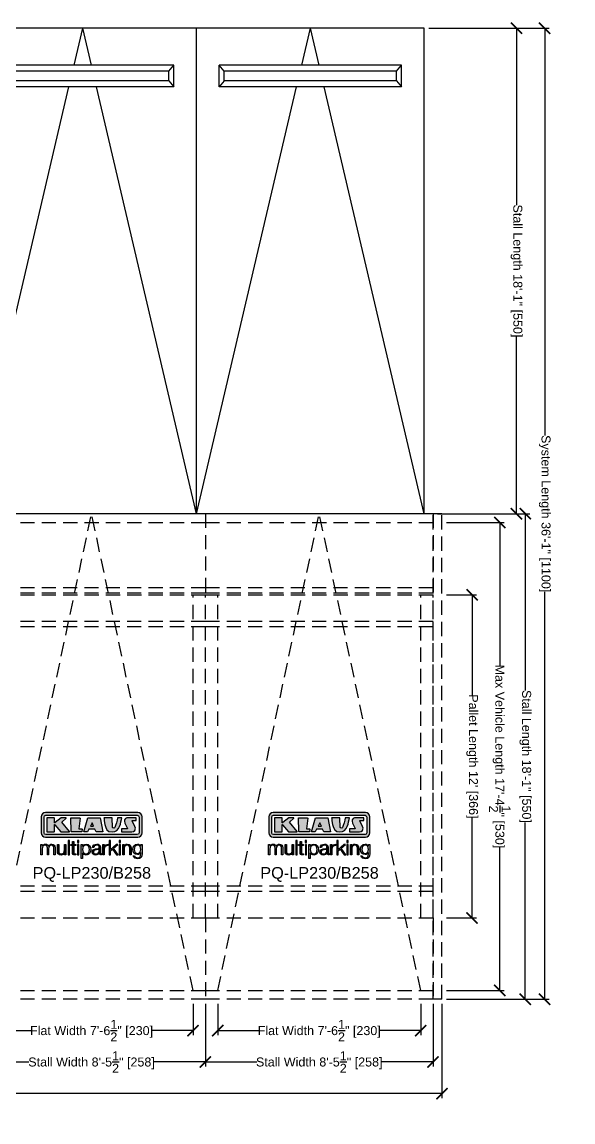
# Model space of a CAD drawing. Extents: x -210816 to 22943, y 10566 to 41486.
# Drawn here: x 20431.3 to 20677.1, y 14154.1 to 14644.8 of the extents above; entities that cross this region are included whole.
import ezdxf

# ---------------------------------------------------------------- set-up
doc = ezdxf.new("R2010")
doc.units = 0
doc.header["$MEASUREMENT"] = 0
doc.linetypes.add('DASHED', pattern=[0.2067, 0.1654, -0.0413])
doc.linetypes.add('HIDDEN', pattern=[9.525, 6.35, -3.175])
doc.layers.get('0').update_dxf_attribs({"linetype": 'CONTINUOUS'})
doc.layers.get('DEFPOINTS').update_dxf_attribs({"linetype": 'CONTINUOUS'})
for name, color, linetype in [('DIM', 6, 'CONTINUOUS'), ('KLAUS', 30, 'CONTINUOUS'), ('LOGO', 7, 'CONTINUOUS')]:
    doc.layers.add(name, color=color, linetype=linetype)
doc.styles.get("Standard").update_dxf_attribs({"font": 'arial.ttf'})
doc.dimstyles.get("Standard").update_dxf_attribs({"dimtxt": 5, "dimasz": 5, "dimexe": 2, "dimexo": 2, "dimgap": 0.09, "dimtad": 0, "dimtih": 1, "dimtoh": 1, "dimdec": 1, "dimzin": 0, "dimdsep": 46, "dimlunit": 4, "dimtxsty": 'Standard', "dimblk": 'ARCHTICK', "dimcen": -0.09, "dimadec": 0, "dimazin": 0, "dimtfac": 1, "dimtdec": 4, "dimtofl": 0, "dimtmove": 0, "dimatfit": 3, "dimldrblk": 'ARCHTICK', "dimfxl": 1, "dimtolj": 1, "dimtzin": 0, "dimarcsym": 0})

# ---------------------------------------------------------------- blocks, each defined once
blk = doc.blocks.new('KLAUS')
at = {"layer": 'LOGO'}
h = blk.add_hatch(color=8, dxfattribs=at)
h.dxf.hatch_style = 2
edge = h.paths.add_edge_path()
edge.add_spline(control_points=[(3.6, 29.09), (2.88, 29.09), (2.3, 28.51), (2.3, 27.8), (2.3, 27.8), (2.3, 16.11), (2.3, 16.11), (2.3, 15.39), (2.88, 14.81), (3.6, 14.81), (3.6, 14.81), (71.16, 14.81), (71.16, 14.81), (71.88, 14.81), (72.46, 15.39), (72.46, 16.11), (72.46, 16.11), (72.46, 27.8), (72.46, 27.8), (72.46, 28.51), (71.88, 29.09), (71.16, 29.09), (71.16, 29.09), (3.6, 29.09), (3.6, 29.09), (3.6, 29.09), (3.6, 29.09), (3.6, 29.09)], knot_values=[0, 0, 0, 0, 1, 1, 1, 2, 2, 2, 3, 3, 3, 4, 4, 4, 5, 5, 5, 6, 6, 6, 7, 7, 7, 8, 8, 8, 9, 9, 9, 9], degree=3, periodic=0)
edge = h.paths.add_edge_path()
edge.add_spline(control_points=[(3.35, 31.23), (3.35, 31.23), (71.47, 31.23), (71.47, 31.23), (73.26, 31.23), (74.71, 29.77), (74.71, 27.99), (74.71, 27.99), (74.71, 16.17), (74.71, 16.17), (74.71, 14.38), (73.26, 12.93), (71.47, 12.93), (71.47, 12.93), (3.35, 12.93), (3.35, 12.93), (1.56, 12.93), (0.11, 14.38), (0.11, 16.17), (0.11, 16.17), (0.11, 27.99), (0.11, 27.99), (0.11, 29.77), (1.56, 31.23), (3.35, 31.23), (3.35, 31.23), (3.35, 31.23), (3.35, 31.23)], knot_values=[0, 0, 0, 0, 1, 1, 1, 2, 2, 2, 3, 3, 3, 4, 4, 4, 5, 5, 5, 6, 6, 6, 7, 7, 7, 8, 8, 8, 9, 9, 9, 9], degree=3, periodic=0)
h = blk.add_hatch(color=8, dxfattribs=at)
h.dxf.hatch_style = 2
edge = h.paths.add_edge_path()
edge.add_spline(control_points=[(4.5, 27.33), (4.5, 27.33), (9.7, 27.33), (9.7, 27.33), (9.84, 27.33), (9.96, 27.22), (9.96, 27.08), (9.96, 27.08), (9.96, 23.69), (9.96, 23.69), (9.96, 23.69), (9.94, 23.64), (10.04, 23.59), (10.14, 23.53), (10.2, 23.57), (10.2, 23.57), (10.2, 23.57), (10.51, 23.75), (10.51, 23.75), (10.51, 23.75), (14.94, 27.33), (14.94, 27.33), (14.94, 27.33), (18.41, 27.33), (18.41, 27.33), (18.41, 27.33), (18.49, 27.33), (18.56, 27.2), (18.65, 27.04), (18.53, 26.91), (18.53, 26.91), (18.53, 26.91), (15.49, 24.11), (15.49, 24.11), (15.49, 24.11), (21.14, 17.06), (21.14, 17.06), (21.14, 17.06), (21.13, 16.91), (21.13, 16.91), (21.08, 16.84), (20.99, 16.82), (20.99, 16.82), (20.99, 16.82), (14.7, 16.82), (14.7, 16.82), (14.7, 16.82), (10.26, 22.17), (10.26, 22.17), (10.26, 22.17), (10.19, 22.24), (10.08, 22.21), (9.97, 22.18), (9.96, 22.11), (9.96, 22.11), (9.96, 22.11), (9.96, 17.08), (9.96, 17.08), (9.96, 16.94), (9.84, 16.82), (9.7, 16.82), (9.7, 16.82), (4.5, 16.82), (4.5, 16.82), (4.36, 16.82), (4.25, 16.94), (4.25, 17.08), (4.25, 17.08), (4.25, 27.08), (4.25, 27.08), (4.25, 27.22), (4.36, 27.33), (4.5, 27.33), (4.5, 27.33), (4.5, 27.33), (4.5, 27.33)], knot_values=[0, 0, 0, 0, 1, 1, 1, 2, 2, 2, 3, 3, 3, 4, 4, 4, 5, 5, 5, 6, 6, 6, 7, 7, 7, 8, 8, 8, 9, 9, 9, 10, 10, 10, 11, 11, 11, 12, 12, 12, 13, 13, 13, 14, 14, 14, 15, 15, 15, 16, 16, 16, 17, 17, 17, 18, 18, 18, 19, 19, 19, 20, 20, 20, 21, 21, 21, 22, 22, 22, 23, 23, 23, 24, 24, 24, 25, 25, 25, 25], degree=3, periodic=0)
h = blk.add_hatch(color=8, dxfattribs=at)
h.dxf.hatch_style = 2
h.paths.add_polyline_path([(22.42, 17.06), (21.97, 27.15), (22.24, 27.33), (28.55, 27.33), (28.86, 26.97), (28.01, 19.08), (30.26, 19.07), (30.44, 18.95), (30.08, 16.95), (29.49, 16.82), (22.6, 16.82)])
h = blk.add_hatch(color=8, dxfattribs=at)
h.paths.add_polyline_path([(36.52, 21.01), (38.93, 21.01), (37.87, 23.57)])
h.paths.add_polyline_path([(34.52, 27.33), (43.65, 27.33), (45.76, 16.94), (45.57, 16.82), (40.83, 16.82), (39.89, 18.95), (35.42, 18.95), (34.27, 16.82), (31.78, 16.82), (31.66, 17)])
h = blk.add_hatch(color=8, dxfattribs=at)
h.dxf.hatch_style = 2
edge = h.paths.add_edge_path()
edge.add_spline(control_points=[(52.69, 27.32), (52.69, 27.32), (52.88, 20.14), (52.88, 20.14), (53.01, 19.89), (53.2, 19.77), (53.43, 19.71), (53.91, 19.59), (54.43, 19.57), (54.64, 20.03), (55.23, 21.34), (56.27, 25.45), (56.6, 27.33), (56.6, 27.33), (59.77, 27.33), (59.77, 27.33), (58.77, 23.9), (58.56, 16.82), (52.63, 16.76), (48.72, 16.72), (48.01, 19.35), (47.27, 22.24), (46.89, 23.68), (46.54, 27.33), (46.54, 27.33), (46.54, 27.33), (52.69, 27.32), (52.69, 27.32), (52.69, 27.32), (52.69, 27.32), (52.69, 27.32)], knot_values=[0, 0, 0, 0, 1, 1, 1, 2, 2, 2, 3, 3, 3, 4, 4, 4, 5, 5, 5, 6, 6, 6, 7, 7, 7, 8, 8, 8, 9, 9, 9, 10, 10, 10, 10], degree=3, periodic=0)
h = blk.add_hatch(color=8, dxfattribs=at)
h.dxf.hatch_style = 2
edge = h.paths.add_edge_path()
edge.add_spline(control_points=[(64.46, 27.33), (64.46, 27.33), (70.31, 27.33), (70.31, 27.33), (70.31, 26.52), (70.31, 26.02), (70.31, 25.12), (70.31, 25.12), (67.3, 25.12), (67.3, 25.12), (67.24, 25.04), (67.25, 25.11), (67.25, 24.91), (67.25, 24.88), (69.73, 20.38), (69.73, 19.57), (69.73, 16.4), (67.22, 16.81), (65.9, 16.82), (65.9, 16.82), (59.59, 16.82), (59.59, 16.82), (59.59, 17.76), (59.59, 18.23), (59.59, 19.14), (59.59, 19.14), (63.75, 19.14), (63.75, 19.14), (63.82, 19.22), (63.81, 19.11), (63.81, 19.31), (63.81, 20.32), (61.58, 23.06), (61.58, 24.63), (61.58, 26.33), (62.83, 27.34), (64.46, 27.33), (64.46, 27.33), (64.46, 27.33), (64.46, 27.33)], knot_values=[0, 0, 0, 0, 1, 1, 1, 2, 2, 2, 3, 3, 3, 4, 4, 4, 5, 5, 5, 6, 6, 6, 7, 7, 7, 8, 8, 8, 9, 9, 9, 10, 10, 10, 11, 11, 11, 12, 12, 12, 13, 13, 13, 13], degree=3, periodic=0)
h = blk.add_hatch(color=30, dxfattribs=at)
h.dxf.hatch_style = 2
h.paths.add_polyline_path([(20.07, 0), (20.99, 0), (20.99, 10.45), (20.07, 10.45)])
h = blk.add_hatch(color=30, dxfattribs=at)
h.dxf.hatch_style = 2
edge = h.paths.add_edge_path()
edge.add_spline(control_points=[(24.22, 9.82), (24.22, 9.82), (23.3, 9.82), (23.3, 9.82), (23.3, 9.82), (23.3, 7.55), (23.3, 7.55), (23.3, 7.55), (21.98, 7.55), (21.98, 7.55), (21.98, 7.55), (21.98, 6.78), (21.98, 6.78), (21.98, 6.78), (23.3, 6.78), (23.3, 6.78), (23.3, 6.78), (23.3, 1.61), (23.3, 1.61), (23.28, 0.32), (23.71, -0.09), (24.94, -0.09), (25.22, -0.09), (25.48, -0.06), (25.76, -0.06), (25.76, -0.06), (25.76, 0.73), (25.76, 0.73), (25.5, 0.7), (25.23, 0.69), (24.97, 0.69), (24.31, 0.73), (24.22, 1.08), (24.22, 1.68), (24.22, 1.68), (24.22, 6.78), (24.22, 6.78), (24.22, 6.78), (25.76, 6.78), (25.76, 6.78), (25.76, 6.78), (25.76, 7.55), (25.76, 7.55), (25.76, 7.55), (24.22, 7.55), (24.22, 7.55), (24.22, 7.55), (24.22, 9.82), (24.22, 9.82), (24.22, 9.82), (24.22, 9.82), (24.22, 9.82)], knot_values=[0, 0, 0, 0, 1, 1, 1, 2, 2, 2, 3, 3, 3, 4, 4, 4, 5, 5, 5, 6, 6, 6, 7, 7, 7, 8, 8, 8, 9, 9, 9, 10, 10, 10, 11, 11, 11, 12, 12, 12, 13, 13, 13, 14, 14, 14, 15, 15, 15, 16, 16, 16, 17, 17, 17, 17], degree=3, periodic=0)
h = blk.add_hatch(color=30, dxfattribs=at)
h.paths.add_polyline_path([(27.1, 0), (28.03, 0), (28.03, 7.55), (27.1, 7.55)])
h.paths.add_polyline_path([(27.1, 8.98), (28.03, 8.98), (28.03, 10.45), (27.1, 10.45)])
h = blk.add_hatch(color=30, dxfattribs=at)
h.dxf.hatch_style = 2
h.paths.add_polyline_path([(50.4, 0), (51.32, 0), (51.32, 2.87), (52.82, 4.11), (55.8, 0), (56.96, 0), (53.52, 4.76), (56.74, 7.55), (55.51, 7.55), (51.32, 3.89), (51.32, 10.45), (50.4, 10.45)])
h = blk.add_hatch(color=30, dxfattribs=at)
h.paths.add_polyline_path([(57.74, 0), (58.66, 0), (58.66, 7.55), (57.74, 7.55)])
h.paths.add_polyline_path([(57.74, 8.98), (58.66, 8.98), (58.66, 10.45), (57.74, 10.45)])
h = blk.add_hatch(color=30, dxfattribs=at)
h.dxf.hatch_style = 2
edge = h.paths.add_edge_path()
edge.add_spline(control_points=[(0, 0), (0, 0), (0.92, 0), (0.92, 0), (0.92, 0), (0.92, 4.22), (0.92, 4.22), (0.94, 5.8), (1.58, 7), (3.18, 7), (4.35, 7), (4.77, 6.15), (4.76, 5.12), (4.76, 5.12), (4.76, 0), (4.76, 0), (4.76, 0), (5.68, 0), (5.68, 0), (5.68, 0), (5.68, 4.27), (5.68, 4.27), (5.68, 5.68), (6.14, 7), (7.73, 7), (9.05, 7), (9.52, 6.32), (9.52, 5.08), (9.52, 5.08), (9.52, 0), (9.52, 0), (9.52, 0), (10.44, 0), (10.44, 0), (10.44, 0), (10.44, 5.12), (10.44, 5.12), (10.44, 6.91), (9.59, 7.77), (7.94, 7.77), (6.94, 7.77), (5.99, 7.29), (5.54, 6.3), (5.26, 7.29), (4.36, 7.77), (3.37, 7.77), (2.17, 7.77), (1.38, 7.19), (0.89, 6.28), (0.89, 6.28), (0.85, 6.28), (0.85, 6.28), (0.85, 6.28), (0.85, 7.55), (0.85, 7.55), (0.85, 7.55), (0, 7.55), (0, 7.55), (0, 7.55), (0, 0), (0, 0), (0, 0), (0, 0), (0, 0)], knot_values=[0, 0, 0, 0, 1, 1, 1, 2, 2, 2, 3, 3, 3, 4, 4, 4, 5, 5, 5, 6, 6, 6, 7, 7, 7, 8, 8, 8, 9, 9, 9, 10, 10, 10, 11, 11, 11, 12, 12, 12, 13, 13, 13, 14, 14, 14, 15, 15, 15, 16, 16, 16, 17, 17, 17, 18, 18, 18, 19, 19, 19, 20, 20, 20, 21, 21, 21, 21], degree=3, periodic=0)
h = blk.add_hatch(color=30, dxfattribs=at)
h.dxf.hatch_style = 2
edge = h.paths.add_edge_path()
edge.add_spline(control_points=[(18.31, 7.55), (18.31, 7.55), (17.39, 7.55), (17.39, 7.55), (17.39, 7.55), (17.39, 3.59), (17.39, 3.59), (17.39, 2.05), (16.7, 0.56), (15.12, 0.56), (13.66, 0.56), (13.15, 1.27), (13.1, 2.64), (13.1, 2.64), (13.1, 7.55), (13.1, 7.55), (13.1, 7.55), (12.18, 7.55), (12.18, 7.55), (12.18, 7.55), (12.18, 2.65), (12.18, 2.65), (12.18, 0.89), (12.93, -0.22), (14.83, -0.22), (15.96, -0.22), (16.95, 0.35), (17.44, 1.36), (17.44, 1.36), (17.47, 1.36), (17.47, 1.36), (17.47, 1.36), (17.47, 0), (17.47, 0), (17.47, 0), (18.31, 0), (18.31, 0), (18.31, 0), (18.31, 7.55), (18.31, 7.55), (18.31, 7.55), (18.31, 7.55), (18.31, 7.55)], knot_values=[0, 0, 0, 0, 1, 1, 1, 2, 2, 2, 3, 3, 3, 4, 4, 4, 5, 5, 5, 6, 6, 6, 7, 7, 7, 8, 8, 8, 9, 9, 9, 10, 10, 10, 11, 11, 11, 12, 12, 12, 13, 13, 13, 14, 14, 14, 14], degree=3, periodic=0)
h = blk.add_hatch(color=30, dxfattribs=at)
edge = h.paths.add_edge_path()
edge.add_spline(control_points=[(35.84, 3.78), (35.84, 2.21), (35.12, 0.56), (33.37, 0.56), (31.4, 0.56), (30.72, 2.21), (30.72, 3.78), (30.72, 5.49), (31.33, 7), (33.37, 7), (35.12, 7), (35.84, 5.34), (35.84, 3.78), (35.84, 3.78), (35.84, 3.78), (35.84, 3.78)], knot_values=[0, 0, 0, 0, 1, 1, 1, 2, 2, 2, 3, 3, 3, 4, 4, 4, 5, 5, 5, 5], degree=3, periodic=0)
edge = h.paths.add_edge_path()
edge.add_spline(control_points=[(29.79, -2.8), (29.79, -2.8), (30.72, -2.8), (30.72, -2.8), (30.72, -2.8), (30.72, 1.43), (30.72, 1.43), (30.72, 1.43), (30.74, 1.43), (30.74, 1.43), (31.14, 0.35), (32.24, -0.22), (33.37, -0.22), (35.66, -0.22), (36.76, 1.64), (36.76, 3.78), (36.76, 5.91), (35.66, 7.77), (33.37, 7.77), (32.15, 7.77), (31.1, 7.14), (30.67, 6.12), (30.67, 6.12), (30.64, 6.12), (30.64, 6.12), (30.64, 6.12), (30.64, 7.55), (30.64, 7.55), (30.64, 7.55), (29.79, 7.55), (29.79, 7.55), (29.79, 7.55), (29.79, -2.8), (29.79, -2.8), (29.79, -2.8), (29.79, -2.8), (29.79, -2.8)], knot_values=[0, 0, 0, 0, 1, 1, 1, 2, 2, 2, 3, 3, 3, 4, 4, 4, 5, 5, 5, 6, 6, 6, 7, 7, 7, 8, 8, 8, 9, 9, 9, 10, 10, 10, 11, 11, 11, 12, 12, 12, 12], degree=3, periodic=0)
h = blk.add_hatch(color=30, dxfattribs=at)
edge = h.paths.add_edge_path()
edge.add_spline(control_points=[(43.03, 2.93), (43.04, 1.45), (41.8, 0.56), (40.39, 0.56), (39.53, 0.56), (38.71, 1.13), (38.71, 2.05), (38.71, 3.53), (40.66, 3.51), (42.22, 3.79), (42.47, 3.84), (42.88, 3.91), (43, 4.13), (43, 4.13), (43.03, 4.13), (43.03, 4.13), (43.03, 4.13), (43.03, 2.93), (43.03, 2.93), (43.03, 2.93), (43.03, 2.93), (43.03, 2.93)], knot_values=[0, 0, 0, 0, 1, 1, 1, 2, 2, 2, 3, 3, 3, 4, 4, 4, 5, 5, 5, 6, 6, 6, 7, 7, 7, 7], degree=3, periodic=0)
edge = h.paths.add_edge_path()
edge.add_spline(control_points=[(39.03, 5.24), (39.06, 6.47), (39.91, 7), (41.05, 7), (42.14, 7), (43.03, 6.69), (43.03, 5.45), (43.03, 4.61), (42.6, 4.51), (41.84, 4.42), (39.85, 4.19), (37.79, 4.11), (37.79, 1.99), (37.79, 0.47), (38.93, -0.22), (40.32, -0.22), (41.77, -0.22), (42.43, 0.34), (43.07, 1.32), (43.07, 1.32), (43.1, 1.32), (43.1, 1.32), (43.1, 0.53), (43.25, 0), (44.19, 0), (44.43, 0), (44.58, 0.01), (44.79, 0.06), (44.79, 0.06), (44.79, 0.83), (44.79, 0.83), (44.71, 0.81), (44.6, 0.78), (44.49, 0.78), (44.13, 0.78), (43.95, 0.98), (43.95, 1.33), (43.95, 1.33), (43.95, 5.34), (43.95, 5.34), (43.95, 7.36), (42.5, 7.77), (41.17, 7.77), (39.44, 7.77), (38.2, 7.01), (38.11, 5.24), (38.11, 5.24), (39.03, 5.24), (39.03, 5.24), (39.03, 5.24), (39.03, 5.24), (39.03, 5.24)], knot_values=[0, 0, 0, 0, 1, 1, 1, 2, 2, 2, 3, 3, 3, 4, 4, 4, 5, 5, 5, 6, 6, 6, 7, 7, 7, 8, 8, 8, 9, 9, 9, 10, 10, 10, 11, 11, 11, 12, 12, 12, 13, 13, 13, 14, 14, 14, 15, 15, 15, 16, 16, 16, 17, 17, 17, 17], degree=3, periodic=0)
h = blk.add_hatch(color=30, dxfattribs=at)
h.dxf.hatch_style = 2
edge = h.paths.add_edge_path()
edge.add_spline(control_points=[(45.79, 0), (45.79, 0), (46.71, 0), (46.71, 0), (46.71, 0), (46.71, 4.03), (46.71, 4.03), (46.71, 5.59), (47.85, 6.82), (49.52, 6.73), (49.52, 6.73), (49.52, 7.66), (49.52, 7.66), (48.16, 7.72), (47.14, 7), (46.67, 5.78), (46.67, 5.78), (46.64, 5.78), (46.64, 5.78), (46.64, 5.78), (46.64, 7.55), (46.64, 7.55), (46.64, 7.55), (45.79, 7.55), (45.79, 7.55), (45.79, 7.55), (45.79, 0), (45.79, 0), (45.79, 0), (45.79, 0), (45.79, 0)], knot_values=[0, 0, 0, 0, 1, 1, 1, 2, 2, 2, 3, 3, 3, 4, 4, 4, 5, 5, 5, 6, 6, 6, 7, 7, 7, 8, 8, 8, 9, 9, 9, 10, 10, 10, 10], degree=3, periodic=0)
h = blk.add_hatch(color=30, dxfattribs=at)
h.dxf.hatch_style = 2
edge = h.paths.add_edge_path()
edge.add_spline(control_points=[(60.41, 0), (60.41, 0), (61.33, 0), (61.33, 0), (61.33, 0), (61.33, 4.41), (61.33, 4.41), (61.36, 5.89), (62.24, 7), (63.7, 7), (65.2, 7), (65.62, 6.02), (65.62, 4.71), (65.62, 4.71), (65.62, 0), (65.62, 0), (65.62, 0), (66.54, 0), (66.54, 0), (66.54, 0), (66.54, 4.86), (66.54, 4.86), (66.54, 6.66), (65.9, 7.77), (63.78, 7.77), (62.71, 7.77), (61.7, 7.16), (61.36, 6.25), (61.36, 6.25), (61.33, 6.25), (61.33, 6.25), (61.33, 6.25), (61.33, 7.55), (61.33, 7.55), (61.33, 7.55), (60.41, 7.55), (60.41, 7.55), (60.41, 7.55), (60.41, 0), (60.41, 0), (60.41, 0), (60.41, 0), (60.41, 0)], knot_values=[0, 0, 0, 0, 1, 1, 1, 2, 2, 2, 3, 3, 3, 4, 4, 4, 5, 5, 5, 6, 6, 6, 7, 7, 7, 8, 8, 8, 9, 9, 9, 10, 10, 10, 11, 11, 11, 12, 12, 12, 13, 13, 13, 14, 14, 14, 14], degree=3, periodic=0)
h = blk.add_hatch(color=30, dxfattribs=at)
edge = h.paths.add_edge_path()
edge.add_spline(control_points=[(71.32, 0.86), (69.62, 0.86), (68.83, 2.34), (68.83, 3.86), (68.83, 5.43), (69.56, 7), (71.32, 7), (73.06, 7), (73.75, 5.34), (73.75, 3.86), (73.75, 2.33), (72.91, 0.86), (71.32, 0.86), (71.32, 0.86), (71.32, 0.86), (71.32, 0.86)], knot_values=[0, 0, 0, 0, 1, 1, 1, 2, 2, 2, 3, 3, 3, 4, 4, 4, 5, 5, 5, 5], degree=3, periodic=0)
edge = h.paths.add_edge_path()
edge.add_spline(control_points=[(74.67, 7.55), (74.67, 7.55), (73.75, 7.55), (73.75, 7.55), (73.75, 7.55), (73.75, 6.25), (73.75, 6.25), (73.75, 6.25), (73.72, 6.25), (73.72, 6.25), (73.35, 7.09), (72.41, 7.77), (71.32, 7.77), (69.13, 7.77), (67.9, 6.05), (67.9, 3.97), (67.9, 1.82), (68.9, 0.09), (71.32, 0.09), (72.4, 0.09), (73.29, 0.72), (73.72, 1.64), (73.72, 1.64), (73.75, 1.64), (73.75, 1.64), (73.75, 1.64), (73.75, 0.61), (73.75, 0.61), (73.75, -1.23), (73.01, -2.24), (71.32, -2.24), (70.29, -2.24), (69.31, -1.85), (69.1, -0.73), (69.1, -0.73), (68.18, -0.73), (68.18, -0.73), (68.31, -2.34), (69.81, -3.02), (71.32, -3.02), (73.79, -3.02), (74.65, -1.64), (74.67, 0.61), (74.67, 0.61), (74.67, 7.55), (74.67, 7.55), (74.67, 7.55), (74.67, 7.55), (74.67, 7.55)], knot_values=[0, 0, 0, 0, 1, 1, 1, 2, 2, 2, 3, 3, 3, 4, 4, 4, 5, 5, 5, 6, 6, 6, 7, 7, 7, 8, 8, 8, 9, 9, 9, 10, 10, 10, 11, 11, 11, 12, 12, 12, 13, 13, 13, 14, 14, 14, 15, 15, 15, 16, 16, 16, 16], degree=3, periodic=0)
for points in [[(22.42, 17.06), (21.97, 27.15), (22.24, 27.33), (28.55, 27.33), (28.86, 26.97), (28.01, 19.08), (30.26, 19.07), (30.44, 18.95), (30.08, 16.95), (29.49, 16.82), (22.6, 16.82), (22.42, 17.06), (22.42, 17.06)], [(34.52, 27.33), (43.65, 27.33), (45.76, 16.94), (45.57, 16.82), (40.83, 16.82), (39.89, 18.95), (35.42, 18.95), (34.27, 16.82), (31.78, 16.82), (31.66, 17), (34.52, 27.33), (34.52, 27.33)], [(36.52, 21.01), (38.93, 21.01), (37.87, 23.57), (36.52, 21.01), (36.52, 21.01)], [(20.07, 0), (20.99, 0), (20.99, 10.45), (20.07, 10.45), (20.07, 0), (20.07, 0)], [(27.1, 8.98), (28.03, 8.98), (28.03, 10.45), (27.1, 10.45), (27.1, 8.98), (27.1, 8.98)], [(50.4, 0), (51.32, 0), (51.32, 2.87), (52.82, 4.11), (55.8, 0), (56.96, 0), (53.52, 4.76), (56.74, 7.55), (55.51, 7.55), (51.32, 3.89), (51.32, 10.45), (50.4, 10.45), (50.4, 0), (50.4, 0)], [(57.74, 8.98), (58.66, 8.98), (58.66, 10.45), (57.74, 10.45), (57.74, 8.98), (57.74, 8.98)], [(27.1, 0), (28.03, 0), (28.03, 7.55), (27.1, 7.55), (27.1, 0), (27.1, 0)], [(57.74, 0), (58.66, 0), (58.66, 7.55), (57.74, 7.55), (57.74, 0), (57.74, 0)]]:
    blk.add_lwpolyline(points, dxfattribs=at)
for points, knots in [([(3.35, 31.23), (3.35, 31.23), (71.47, 31.23), (71.47, 31.23), (73.26, 31.23), (74.71, 29.77), (74.71, 27.99), (74.71, 27.99), (74.71, 16.17), (74.71, 16.17), (74.71, 14.38), (73.26, 12.93), (71.47, 12.93), (71.47, 12.93), (3.35, 12.93), (3.35, 12.93), (1.56, 12.93), (0.11, 14.38), (0.11, 16.17), (0.11, 16.17), (0.11, 27.99), (0.11, 27.99), (0.11, 29.77), (1.56, 31.23), (3.35, 31.23), (3.35, 31.23), (3.35, 31.23), (3.35, 31.23)], [0, 0, 0, 0, 1, 1, 1, 2, 2, 2, 3, 3, 3, 4, 4, 4, 5, 5, 5, 6, 6, 6, 7, 7, 7, 8, 8, 8, 9, 9, 9, 9]), ([(3.6, 29.09), (2.88, 29.09), (2.3, 28.51), (2.3, 27.8), (2.3, 27.8), (2.3, 16.11), (2.3, 16.11), (2.3, 15.39), (2.88, 14.81), (3.6, 14.81), (3.6, 14.81), (71.16, 14.81), (71.16, 14.81), (71.88, 14.81), (72.46, 15.39), (72.46, 16.11), (72.46, 16.11), (72.46, 27.8), (72.46, 27.8), (72.46, 28.51), (71.88, 29.09), (71.16, 29.09), (71.16, 29.09), (3.6, 29.09), (3.6, 29.09), (3.6, 29.09), (3.6, 29.09), (3.6, 29.09)], [0, 0, 0, 0, 1, 1, 1, 2, 2, 2, 3, 3, 3, 4, 4, 4, 5, 5, 5, 6, 6, 6, 7, 7, 7, 8, 8, 8, 9, 9, 9, 9]), ([(4.5, 27.33), (4.5, 27.33), (9.7, 27.33), (9.7, 27.33), (9.84, 27.33), (9.96, 27.22), (9.96, 27.08), (9.96, 27.08), (9.96, 23.69), (9.96, 23.69), (9.96, 23.69), (9.94, 23.64), (10.04, 23.59), (10.14, 23.53), (10.2, 23.57), (10.2, 23.57), (10.2, 23.57), (10.51, 23.75), (10.51, 23.75), (10.51, 23.75), (14.94, 27.33), (14.94, 27.33), (14.94, 27.33), (18.41, 27.33), (18.41, 27.33), (18.41, 27.33), (18.49, 27.33), (18.56, 27.2), (18.65, 27.04), (18.53, 26.91), (18.53, 26.91), (18.53, 26.91), (15.49, 24.11), (15.49, 24.11), (15.49, 24.11), (21.14, 17.06), (21.14, 17.06), (21.14, 17.06), (21.13, 16.91), (21.13, 16.91), (21.08, 16.84), (20.99, 16.82), (20.99, 16.82), (20.99, 16.82), (14.7, 16.82), (14.7, 16.82), (14.7, 16.82), (10.26, 22.17), (10.26, 22.17), (10.26, 22.17), (10.19, 22.24), (10.08, 22.21), (9.97, 22.18), (9.96, 22.11), (9.96, 22.11), (9.96, 22.11), (9.96, 17.08), (9.96, 17.08), (9.96, 16.94), (9.84, 16.82), (9.7, 16.82), (9.7, 16.82), (4.5, 16.82), (4.5, 16.82), (4.36, 16.82), (4.25, 16.94), (4.25, 17.08), (4.25, 17.08), (4.25, 27.08), (4.25, 27.08), (4.25, 27.22), (4.36, 27.33), (4.5, 27.33), (4.5, 27.33), (4.5, 27.33), (4.5, 27.33)], [0, 0, 0, 0, 1, 1, 1, 2, 2, 2, 3, 3, 3, 4, 4, 4, 5, 5, 5, 6, 6, 6, 7, 7, 7, 8, 8, 8, 9, 9, 9, 10, 10, 10, 11, 11, 11, 12, 12, 12, 13, 13, 13, 14, 14, 14, 15, 15, 15, 16, 16, 16, 17, 17, 17, 18, 18, 18, 19, 19, 19, 20, 20, 20, 21, 21, 21, 22, 22, 22, 23, 23, 23, 24, 24, 24, 25, 25, 25, 25]), ([(52.69, 27.32), (52.69, 27.32), (52.88, 20.14), (52.88, 20.14), (53.01, 19.89), (53.2, 19.77), (53.43, 19.71), (53.91, 19.59), (54.43, 19.57), (54.64, 20.03), (55.23, 21.34), (56.27, 25.45), (56.6, 27.33), (56.6, 27.33), (59.77, 27.33), (59.77, 27.33), (58.77, 23.9), (58.56, 16.82), (52.63, 16.76), (48.72, 16.72), (48.01, 19.35), (47.27, 22.24), (46.89, 23.68), (46.54, 27.33), (46.54, 27.33), (46.54, 27.33), (52.69, 27.32), (52.69, 27.32), (52.69, 27.32), (52.69, 27.32), (52.69, 27.32)], [0, 0, 0, 0, 1, 1, 1, 2, 2, 2, 3, 3, 3, 4, 4, 4, 5, 5, 5, 6, 6, 6, 7, 7, 7, 8, 8, 8, 9, 9, 9, 10, 10, 10, 10]), ([(64.46, 27.33), (64.46, 27.33), (70.31, 27.33), (70.31, 27.33), (70.31, 26.52), (70.31, 26.02), (70.31, 25.12), (70.31, 25.12), (67.3, 25.12), (67.3, 25.12), (67.24, 25.04), (67.25, 25.11), (67.25, 24.91), (67.25, 24.88), (69.73, 20.38), (69.73, 19.57), (69.73, 16.4), (67.22, 16.81), (65.9, 16.82), (65.9, 16.82), (59.59, 16.82), (59.59, 16.82), (59.59, 17.76), (59.59, 18.23), (59.59, 19.14), (59.59, 19.14), (63.75, 19.14), (63.75, 19.14), (63.82, 19.22), (63.81, 19.11), (63.81, 19.31), (63.81, 20.32), (61.58, 23.06), (61.58, 24.63), (61.58, 26.33), (62.83, 27.34), (64.46, 27.33), (64.46, 27.33), (64.46, 27.33), (64.46, 27.33)], [0, 0, 0, 0, 1, 1, 1, 2, 2, 2, 3, 3, 3, 4, 4, 4, 5, 5, 5, 6, 6, 6, 7, 7, 7, 8, 8, 8, 9, 9, 9, 10, 10, 10, 11, 11, 11, 12, 12, 12, 13, 13, 13, 13]), ([(24.22, 9.82), (24.22, 9.82), (23.3, 9.82), (23.3, 9.82), (23.3, 9.82), (23.3, 7.55), (23.3, 7.55), (23.3, 7.55), (21.98, 7.55), (21.98, 7.55), (21.98, 7.55), (21.98, 6.78), (21.98, 6.78), (21.98, 6.78), (23.3, 6.78), (23.3, 6.78), (23.3, 6.78), (23.3, 1.61), (23.3, 1.61), (23.28, 0.32), (23.71, -0.09), (24.94, -0.09), (25.22, -0.09), (25.48, -0.06), (25.76, -0.06), (25.76, -0.06), (25.76, 0.73), (25.76, 0.73), (25.5, 0.7), (25.23, 0.69), (24.97, 0.69), (24.31, 0.73), (24.22, 1.08), (24.22, 1.68), (24.22, 1.68), (24.22, 6.78), (24.22, 6.78), (24.22, 6.78), (25.76, 6.78), (25.76, 6.78), (25.76, 6.78), (25.76, 7.55), (25.76, 7.55), (25.76, 7.55), (24.22, 7.55), (24.22, 7.55), (24.22, 7.55), (24.22, 9.82), (24.22, 9.82), (24.22, 9.82), (24.22, 9.82), (24.22, 9.82)], [0, 0, 0, 0, 1, 1, 1, 2, 2, 2, 3, 3, 3, 4, 4, 4, 5, 5, 5, 6, 6, 6, 7, 7, 7, 8, 8, 8, 9, 9, 9, 10, 10, 10, 11, 11, 11, 12, 12, 12, 13, 13, 13, 14, 14, 14, 15, 15, 15, 16, 16, 16, 17, 17, 17, 17]), ([(0, 0), (0, 0), (0.92, 0), (0.92, 0), (0.92, 0), (0.92, 4.22), (0.92, 4.22), (0.94, 5.8), (1.58, 7), (3.18, 7), (4.35, 7), (4.77, 6.15), (4.76, 5.12), (4.76, 5.12), (4.76, 0), (4.76, 0), (4.76, 0), (5.68, 0), (5.68, 0), (5.68, 0), (5.68, 4.27), (5.68, 4.27), (5.68, 5.68), (6.14, 7), (7.73, 7), (9.05, 7), (9.52, 6.32), (9.52, 5.08), (9.52, 5.08), (9.52, 0), (9.52, 0), (9.52, 0), (10.44, 0), (10.44, 0), (10.44, 0), (10.44, 5.12), (10.44, 5.12), (10.44, 6.91), (9.59, 7.77), (7.94, 7.77), (6.94, 7.77), (5.99, 7.29), (5.54, 6.3), (5.26, 7.29), (4.36, 7.77), (3.37, 7.77), (2.17, 7.77), (1.38, 7.19), (0.89, 6.28), (0.89, 6.28), (0.85, 6.28), (0.85, 6.28), (0.85, 6.28), (0.85, 7.55), (0.85, 7.55), (0.85, 7.55), (0, 7.55), (0, 7.55), (0, 7.55), (0, 0), (0, 0), (0, 0), (0, 0), (0, 0)], [0, 0, 0, 0, 1, 1, 1, 2, 2, 2, 3, 3, 3, 4, 4, 4, 5, 5, 5, 6, 6, 6, 7, 7, 7, 8, 8, 8, 9, 9, 9, 10, 10, 10, 11, 11, 11, 12, 12, 12, 13, 13, 13, 14, 14, 14, 15, 15, 15, 16, 16, 16, 17, 17, 17, 18, 18, 18, 19, 19, 19, 20, 20, 20, 21, 21, 21, 21]), ([(18.31, 7.55), (18.31, 7.55), (17.39, 7.55), (17.39, 7.55), (17.39, 7.55), (17.39, 3.59), (17.39, 3.59), (17.39, 2.05), (16.7, 0.56), (15.12, 0.56), (13.66, 0.56), (13.15, 1.27), (13.1, 2.64), (13.1, 2.64), (13.1, 7.55), (13.1, 7.55), (13.1, 7.55), (12.18, 7.55), (12.18, 7.55), (12.18, 7.55), (12.18, 2.65), (12.18, 2.65), (12.18, 0.89), (12.93, -0.22), (14.83, -0.22), (15.96, -0.22), (16.95, 0.35), (17.44, 1.36), (17.44, 1.36), (17.47, 1.36), (17.47, 1.36), (17.47, 1.36), (17.47, 0), (17.47, 0), (17.47, 0), (18.31, 0), (18.31, 0), (18.31, 0), (18.31, 7.55), (18.31, 7.55), (18.31, 7.55), (18.31, 7.55), (18.31, 7.55)], [0, 0, 0, 0, 1, 1, 1, 2, 2, 2, 3, 3, 3, 4, 4, 4, 5, 5, 5, 6, 6, 6, 7, 7, 7, 8, 8, 8, 9, 9, 9, 10, 10, 10, 11, 11, 11, 12, 12, 12, 13, 13, 13, 14, 14, 14, 14]), ([(29.79, -2.8), (29.79, -2.8), (30.72, -2.8), (30.72, -2.8), (30.72, -2.8), (30.72, 1.43), (30.72, 1.43), (30.72, 1.43), (30.74, 1.43), (30.74, 1.43), (31.14, 0.35), (32.24, -0.22), (33.37, -0.22), (35.66, -0.22), (36.76, 1.64), (36.76, 3.78), (36.76, 5.91), (35.66, 7.77), (33.37, 7.77), (32.15, 7.77), (31.1, 7.14), (30.67, 6.12), (30.67, 6.12), (30.64, 6.12), (30.64, 6.12), (30.64, 6.12), (30.64, 7.55), (30.64, 7.55), (30.64, 7.55), (29.79, 7.55), (29.79, 7.55), (29.79, 7.55), (29.79, -2.8), (29.79, -2.8), (29.79, -2.8), (29.79, -2.8), (29.79, -2.8)], [0, 0, 0, 0, 1, 1, 1, 2, 2, 2, 3, 3, 3, 4, 4, 4, 5, 5, 5, 6, 6, 6, 7, 7, 7, 8, 8, 8, 9, 9, 9, 10, 10, 10, 11, 11, 11, 12, 12, 12, 12]), ([(35.84, 3.78), (35.84, 2.21), (35.12, 0.56), (33.37, 0.56), (31.4, 0.56), (30.72, 2.21), (30.72, 3.78), (30.72, 5.49), (31.33, 7), (33.37, 7), (35.12, 7), (35.84, 5.34), (35.84, 3.78), (35.84, 3.78), (35.84, 3.78), (35.84, 3.78)], [0, 0, 0, 0, 1, 1, 1, 2, 2, 2, 3, 3, 3, 4, 4, 4, 5, 5, 5, 5]), ([(39.03, 5.24), (39.06, 6.47), (39.91, 7), (41.05, 7), (42.14, 7), (43.03, 6.69), (43.03, 5.45), (43.03, 4.61), (42.6, 4.51), (41.84, 4.42), (39.85, 4.19), (37.79, 4.11), (37.79, 1.99), (37.79, 0.47), (38.93, -0.22), (40.32, -0.22), (41.77, -0.22), (42.43, 0.34), (43.07, 1.32), (43.07, 1.32), (43.1, 1.32), (43.1, 1.32), (43.1, 0.53), (43.25, 0), (44.19, 0), (44.43, 0), (44.58, 0.01), (44.79, 0.06), (44.79, 0.06), (44.79, 0.83), (44.79, 0.83), (44.71, 0.81), (44.6, 0.78), (44.49, 0.78), (44.13, 0.78), (43.95, 0.98), (43.95, 1.33), (43.95, 1.33), (43.95, 5.34), (43.95, 5.34), (43.95, 7.36), (42.5, 7.77), (41.17, 7.77), (39.44, 7.77), (38.2, 7.01), (38.11, 5.24), (38.11, 5.24), (39.03, 5.24), (39.03, 5.24), (39.03, 5.24), (39.03, 5.24), (39.03, 5.24)], [0, 0, 0, 0, 1, 1, 1, 2, 2, 2, 3, 3, 3, 4, 4, 4, 5, 5, 5, 6, 6, 6, 7, 7, 7, 8, 8, 8, 9, 9, 9, 10, 10, 10, 11, 11, 11, 12, 12, 12, 13, 13, 13, 14, 14, 14, 15, 15, 15, 16, 16, 16, 17, 17, 17, 17]), ([(43.03, 2.93), (43.04, 1.45), (41.8, 0.56), (40.39, 0.56), (39.53, 0.56), (38.71, 1.13), (38.71, 2.05), (38.71, 3.53), (40.66, 3.51), (42.22, 3.79), (42.47, 3.84), (42.88, 3.91), (43, 4.13), (43, 4.13), (43.03, 4.13), (43.03, 4.13), (43.03, 4.13), (43.03, 2.93), (43.03, 2.93), (43.03, 2.93), (43.03, 2.93), (43.03, 2.93)], [0, 0, 0, 0, 1, 1, 1, 2, 2, 2, 3, 3, 3, 4, 4, 4, 5, 5, 5, 6, 6, 6, 7, 7, 7, 7]), ([(45.79, 0), (45.79, 0), (46.71, 0), (46.71, 0), (46.71, 0), (46.71, 4.03), (46.71, 4.03), (46.71, 5.59), (47.85, 6.82), (49.52, 6.73), (49.52, 6.73), (49.52, 7.66), (49.52, 7.66), (48.16, 7.72), (47.14, 7), (46.67, 5.78), (46.67, 5.78), (46.64, 5.78), (46.64, 5.78), (46.64, 5.78), (46.64, 7.55), (46.64, 7.55), (46.64, 7.55), (45.79, 7.55), (45.79, 7.55), (45.79, 7.55), (45.79, 0), (45.79, 0), (45.79, 0), (45.79, 0), (45.79, 0)], [0, 0, 0, 0, 1, 1, 1, 2, 2, 2, 3, 3, 3, 4, 4, 4, 5, 5, 5, 6, 6, 6, 7, 7, 7, 8, 8, 8, 9, 9, 9, 10, 10, 10, 10]), ([(60.41, 0), (60.41, 0), (61.33, 0), (61.33, 0), (61.33, 0), (61.33, 4.41), (61.33, 4.41), (61.36, 5.89), (62.24, 7), (63.7, 7), (65.2, 7), (65.62, 6.02), (65.62, 4.71), (65.62, 4.71), (65.62, 0), (65.62, 0), (65.62, 0), (66.54, 0), (66.54, 0), (66.54, 0), (66.54, 4.86), (66.54, 4.86), (66.54, 6.66), (65.9, 7.77), (63.78, 7.77), (62.71, 7.77), (61.7, 7.16), (61.36, 6.25), (61.36, 6.25), (61.33, 6.25), (61.33, 6.25), (61.33, 6.25), (61.33, 7.55), (61.33, 7.55), (61.33, 7.55), (60.41, 7.55), (60.41, 7.55), (60.41, 7.55), (60.41, 0), (60.41, 0), (60.41, 0), (60.41, 0), (60.41, 0)], [0, 0, 0, 0, 1, 1, 1, 2, 2, 2, 3, 3, 3, 4, 4, 4, 5, 5, 5, 6, 6, 6, 7, 7, 7, 8, 8, 8, 9, 9, 9, 10, 10, 10, 11, 11, 11, 12, 12, 12, 13, 13, 13, 14, 14, 14, 14]), ([(74.67, 7.55), (74.67, 7.55), (73.75, 7.55), (73.75, 7.55), (73.75, 7.55), (73.75, 6.25), (73.75, 6.25), (73.75, 6.25), (73.72, 6.25), (73.72, 6.25), (73.35, 7.09), (72.41, 7.77), (71.32, 7.77), (69.13, 7.77), (67.9, 6.05), (67.9, 3.97), (67.9, 1.82), (68.9, 0.09), (71.32, 0.09), (72.4, 0.09), (73.29, 0.72), (73.72, 1.64), (73.72, 1.64), (73.75, 1.64), (73.75, 1.64), (73.75, 1.64), (73.75, 0.61), (73.75, 0.61), (73.75, -1.23), (73.01, -2.24), (71.32, -2.24), (70.29, -2.24), (69.31, -1.85), (69.1, -0.73), (69.1, -0.73), (68.18, -0.73), (68.18, -0.73), (68.31, -2.34), (69.81, -3.02), (71.32, -3.02), (73.79, -3.02), (74.65, -1.64), (74.67, 0.61), (74.67, 0.61), (74.67, 7.55), (74.67, 7.55), (74.67, 7.55), (74.67, 7.55), (74.67, 7.55)], [0, 0, 0, 0, 1, 1, 1, 2, 2, 2, 3, 3, 3, 4, 4, 4, 5, 5, 5, 6, 6, 6, 7, 7, 7, 8, 8, 8, 9, 9, 9, 10, 10, 10, 11, 11, 11, 12, 12, 12, 13, 13, 13, 14, 14, 14, 15, 15, 15, 16, 16, 16, 16]), ([(71.32, 0.86), (69.62, 0.86), (68.83, 2.34), (68.83, 3.86), (68.83, 5.43), (69.56, 7), (71.32, 7), (73.06, 7), (73.75, 5.34), (73.75, 3.86), (73.75, 2.33), (72.91, 0.86), (71.32, 0.86), (71.32, 0.86), (71.32, 0.86), (71.32, 0.86)], [0, 0, 0, 0, 1, 1, 1, 2, 2, 2, 3, 3, 3, 4, 4, 4, 5, 5, 5, 5])]:
    blk.add_open_spline(points, degree=3, knots=knots, dxfattribs=at)
blk = doc.blocks.new('A$C30689')
at = {"layer": 'KLAUS', "color": 4, "linetype": 'HIDDEN'}
for p, q in [((101.57, 216.53), (0, 216.53)), ((0, 216.53), (0, 180.31)), ((101.57, 216.53), (101.57, 180.31)), ((0, 212.6), (101.57, 212.6)), ((0, 36.22), (0, 0)), ((101.57, 36.22), (101.57, 0)), ((0, 3.94), (101.57, 3.94)), ((101.57, 0), (0, 0))]:
    blk.add_line(p, q, dxfattribs=at)
at = {"layer": 'KLAUS', "linetype": 'HIDDEN'}
for p, q in [((5.51, 3.94), (50.79, 216.53)), ((96.06, 3.94), (50.79, 216.53)), ((0, 180.31), (101.57, 180.31)), ((0, 36.22), (0, 180.31)), ((5.51, 36.22), (5.51, 180.31)), ((96.06, 36.22), (96.06, 180.31)), ((101.57, 36.22), (101.57, 180.31)), ((0, 36.22), (101.57, 36.22))]:
    blk.add_line(p, q, dxfattribs=at)
at = {"layer": 'KLAUS', "color": 3, "linetype": 'HIDDEN'}
for p, q in [((101.57, 183.51), (0, 183.51)), ((101.57, 181.14), (0, 181.14))]:
    blk.add_line(p, q, dxfattribs=at)
at = {"layer": 'KLAUS', "color": 2, "linetype": 'HIDDEN'}
for p, q in [((101.57, 168.5), (0, 168.5)), ((101.57, 166.14), (0, 166.14)), ((101.57, 50.39), (0, 50.39)), ((101.57, 48.03), (0, 48.03))]:
    blk.add_line(p, q, dxfattribs=at)
at = {"layer": 'KLAUS', "linetype": 'DASHED', "xscale": 0.6042342747489289, "yscale": 0.6042342747559075, "zscale": 0.604234274745576, "rotation": 0.01107024451872799}
blk.add_blockref('KLAUS', (28.21, 64.44), dxfattribs=at)
at = {"layer": 'KLAUS', "linetype": 'DASHED'}
blk.add_text('PQ-LP230/B258', height=5.1969, dxfattribs=at).set_placement((24.48, 53.74))
blk = doc.blocks.new('A$C19511')
at = {"layer": 'KLAUS', "linetype": 'HIDDEN'}
for p, q in [((0, 0), (0, 216.535)), ((3.937, 216.535), (0, 216.535)), ((3.937, 0), (3.937, 216.535)), ((3.937, 0), (0, 0))]:
    blk.add_line(p, q, dxfattribs=at)
blk = doc.blocks.new('A$C19187')
at = {"layer": 'DIM'}
for name, p in [('A$C30689', (714.96, 0)), ('A$C30689', (816.54, 0)), ('A$C19511', (918.11, 0))]:
    blk.add_blockref(name, p, dxfattribs=at)
blk = doc.blocks.new('A$C28643')
for p, q in [((0, 0), (0, 216.53)), ((101.57, 216.53), (0, 216.53)), ((46.92, 200.03), (50.79, 216.53)), ((54.66, 200.03), (50.79, 216.53)), ((101.57, 0), (101.57, 216.53)), ((91.46, 200.03), (10.11, 200.03)), ((10.11, 190.33), (10.11, 200.03)), ((12.33, 197.32), (10.11, 200.03)), ((12.33, 193.03), (12.33, 197.32)), ((89.25, 197.32), (12.33, 197.32)), ((89.25, 197.32), (91.46, 200.03)), ((89.25, 193.03), (89.25, 197.32)), ((91.46, 190.33), (91.46, 200.03)), ((12.33, 193.03), (10.11, 190.33)), ((89.25, 193.03), (12.33, 193.03)), ((89.25, 193.03), (91.46, 190.33)), ((0, 0), (44.64, 190.33)), ((91.46, 190.33), (10.11, 190.33)), ((101.57, 0), (56.93, 190.33)), ((101.57, 0), (0, 0))]:
    blk.add_line(p, q)
blk = doc.blocks.new('A$C15066')
for p in [(711.02, 0), (812.6, 0)]:
    blk.add_blockref('A$C28643', p)
blk = doc.blocks.new('_ARCHTICK')
at = {"color": 0, "linetype": 'ByBlock', "const_width": 0.15}
blk.add_lwpolyline([(-0.5, -0.5), (0.5, 0.5)], dxfattribs=at)
blk = doc.blocks.new('*D15851')
at = {"layer": 'DEFPOINTS', "color": 0}
for p in [(20618.62, 14389.24), (20618.62, 14245.14), (20632.1, 14245.14)]:
    blk.add_point(p, dxfattribs=at)
at = {"layer": 'DIM', "color": 0, "lineweight": -2}
for p, q in [((20620.62, 14389.24), (20634.1, 14389.24)), ((20632.1, 14389.24), (20632.1, 14344.57)), ((20632.1, 14245.14), (20632.1, 14289.81)), ((20620.62, 14245.14), (20634.1, 14245.14))]:
    blk.add_line(p, q, dxfattribs=at)
at = {"layer": 'DIM', "color": 0, "lineweight": -2, "xscale": 5, "yscale": 5, "zscale": 5}
for p, rotation in [((20632.1, 14389.24), 90), ((20632.1, 14245.14), 270)]:
    blk.add_blockref('_ARCHTICK', p, dxfattribs=dict(at, rotation=rotation))
at = {"layer": 'DIM', "color": 0, "insert": (20632.1, 14317.19), "char_height": 4, "attachment_point": 5, "rotation": 270}
blk.add_mtext("\\A1;Pallet Length 12' [366]", dxfattribs=at)
blk = doc.blocks.new('*D15852')
at = {"layer": 'DEFPOINTS', "color": 0}
for p in [(20618.62, 14421.52), (20618.62, 14212.86), (20644.46, 14212.86)]:
    blk.add_point(p, dxfattribs=at)
at = {"layer": 'DIM', "color": 0, "lineweight": -2}
for p, q in [((20620.62, 14421.52), (20646.46, 14421.52)), ((20644.46, 14421.52), (20644.46, 14357.75)), ((20644.46, 14212.86), (20644.46, 14276.63)), ((20620.62, 14212.86), (20646.46, 14212.86))]:
    blk.add_line(p, q, dxfattribs=at)
at = {"layer": 'DIM', "color": 0, "lineweight": -2, "xscale": 5, "yscale": 5, "zscale": 5}
for p, rotation in [((20644.46, 14421.52), 90), ((20644.46, 14212.86), 270)]:
    blk.add_blockref('_ARCHTICK', p, dxfattribs=dict(at, rotation=rotation))
at = {"layer": 'DIM', "color": 0, "insert": (20644.46, 14317.19), "char_height": 4, "attachment_point": 5, "rotation": 270}
blk.add_mtext('\\A1;Max Vehicle Length 17\'-4{\\H1.000000x;\\S1/2;}" [530]', dxfattribs=at)
blk = doc.blocks.new('*D15853')
at = {"layer": 'DEFPOINTS', "color": 0}
for p in [(20618.62, 14425.46), (20618.62, 14208.92), (20655.82, 14208.92)]:
    blk.add_point(p, dxfattribs=at)
at = {"layer": 'DIM', "color": 0, "lineweight": -2}
for p, q in [((20620.62, 14425.46), (20657.82, 14425.46)), ((20655.82, 14425.46), (20655.82, 14346.58)), ((20655.82, 14208.92), (20655.82, 14287.8)), ((20620.62, 14208.92), (20657.82, 14208.92))]:
    blk.add_line(p, q, dxfattribs=at)
at = {"layer": 'DIM', "color": 0, "lineweight": -2, "xscale": 5, "yscale": 5, "zscale": 5}
for p, rotation in [((20655.82, 14425.46), 90), ((20655.82, 14208.92), 270)]:
    blk.add_blockref('_ARCHTICK', p, dxfattribs=dict(at, rotation=rotation))
at = {"layer": 'DIM', "color": 0, "insert": (20655.82, 14317.19), "char_height": 4, "attachment_point": 5, "rotation": 270}
blk.add_mtext('\\A1;Stall Length 18\'-1" [550]', dxfattribs=at)
blk = doc.blocks.new('*D15857')
at = {"layer": 'DEFPOINTS', "color": 0}
for p in [(20610.75, 14641.99), (20614.68, 14425.46), (20651.88, 14425.46)]:
    blk.add_point(p, dxfattribs=at)
at = {"layer": 'DIM', "color": 0, "lineweight": -2}
for p, q in [((20612.75, 14641.99), (20653.88, 14641.99)), ((20651.88, 14641.99), (20651.88, 14563.12)), ((20651.88, 14425.46), (20651.88, 14504.33)), ((20616.68, 14425.46), (20653.88, 14425.46))]:
    blk.add_line(p, q, dxfattribs=at)
at = {"layer": 'DIM', "color": 0, "lineweight": -2, "xscale": 5, "yscale": 5, "zscale": 5}
for p, rotation in [((20651.88, 14641.99), 90), ((20651.88, 14425.46), 270)]:
    blk.add_blockref('_ARCHTICK', p, dxfattribs=dict(at, rotation=rotation))
at = {"layer": 'DIM', "color": 0, "insert": (20651.88, 14533.72), "char_height": 4, "attachment_point": 5, "rotation": 270}
blk.add_mtext('\\A1;Stall Length 18\'-1" [550]', dxfattribs=at)
blk = doc.blocks.new('*D15858')
at = {"layer": 'DEFPOINTS', "color": 0}
for p in [(20610.75, 14641.99), (20618.62, 14208.92), (20664.47, 14208.92)]:
    blk.add_point(p, dxfattribs=at)
at = {"layer": 'DIM', "color": 0, "lineweight": -2}
for p, q in [((20612.75, 14641.99), (20666.47, 14641.99)), ((20664.47, 14641.99), (20664.47, 14460.28)), ((20664.47, 14208.92), (20664.47, 14390.63)), ((20620.62, 14208.92), (20666.47, 14208.92))]:
    blk.add_line(p, q, dxfattribs=at)
at = {"layer": 'DIM', "color": 0, "lineweight": -2, "xscale": 5, "yscale": 5, "zscale": 5}
for p, rotation in [((20664.47, 14641.99), 90), ((20664.47, 14208.92), 270)]:
    blk.add_blockref('_ARCHTICK', p, dxfattribs=dict(at, rotation=rotation))
at = {"layer": 'DIM', "color": 0, "insert": (20664.47, 14425.46), "char_height": 4, "attachment_point": 5, "rotation": 270}
blk.add_mtext('\\A1;System Length 36\'-1" [1100]', dxfattribs=at)
blk = doc.blocks.new('*D18249')
at = {"layer": 'DEFPOINTS', "color": 0}
for p in [(20513.11, 14208.92), (20614.68, 14208.92), (20614.68, 14180.91)]:
    blk.add_point(p, dxfattribs=at)
at = {"layer": 'DIM', "color": 0, "lineweight": -2}
for p, q in [((20513.11, 14206.92), (20513.11, 14178.91)), ((20614.68, 14206.92), (20614.68, 14178.91)), ((20513.11, 14180.91), (20535.99, 14180.91)), ((20614.68, 14180.91), (20591.81, 14180.91))]:
    blk.add_line(p, q, dxfattribs=at)
at = {"layer": 'DIM', "color": 0, "lineweight": -2, "xscale": 5, "yscale": 5, "zscale": 5, "rotation": 180}
blk.add_blockref('_ARCHTICK', (20513.11, 14180.91), dxfattribs=at)
at = {"layer": 'DIM', "color": 0, "lineweight": -2, "xscale": 5, "yscale": 5, "zscale": 5}
blk.add_blockref('_ARCHTICK', (20614.68, 14180.91), dxfattribs=at)
at = {"layer": 'DIM', "color": 0, "insert": (20563.9, 14180.91), "char_height": 4, "attachment_point": 5}
blk.add_mtext('\\A1;Stall Width 8\'-5{\\H1.000000x;\\S1/2;}" [258]', dxfattribs=at)
blk = doc.blocks.new('*D18250')
at = {"layer": 'DEFPOINTS', "color": 0}
for p in [(20518.62, 14208.92), (20609.17, 14208.92), (20609.17, 14194.91)]:
    blk.add_point(p, dxfattribs=at)
at = {"layer": 'DIM', "color": 0, "lineweight": -2}
for p, q in [((20518.62, 14206.92), (20518.62, 14192.91)), ((20609.17, 14206.92), (20609.17, 14192.91)), ((20518.62, 14194.91), (20536.86, 14194.91)), ((20609.17, 14194.91), (20590.93, 14194.91))]:
    blk.add_line(p, q, dxfattribs=at)
at = {"layer": 'DIM', "color": 0, "lineweight": -2, "xscale": 5, "yscale": 5, "zscale": 5, "rotation": 180}
blk.add_blockref('_ARCHTICK', (20518.62, 14194.91), dxfattribs=at)
at = {"layer": 'DIM', "color": 0, "lineweight": -2, "xscale": 5, "yscale": 5, "zscale": 5}
blk.add_blockref('_ARCHTICK', (20609.17, 14194.91), dxfattribs=at)
at = {"layer": 'DIM', "color": 0, "insert": (20563.9, 14194.91), "char_height": 4, "attachment_point": 5}
blk.add_mtext('\\A1;Flat Width 7\'-6{\\H1.000000x;\\S1/2;}" [230]', dxfattribs=at)
blk = doc.blocks.new('*D18251')
at = {"layer": 'DEFPOINTS', "color": 0}
for p in [(19696.57, 14208.92), (20618.62, 14208.92), (20618.62, 14166.79)]:
    blk.add_point(p, dxfattribs=at)
at = {"layer": 'DIM', "color": 0, "lineweight": -2}
for p, q in [((19696.57, 14206.92), (19696.57, 14164.79)), ((20618.62, 14206.92), (20618.62, 14164.79)), ((19696.57, 14166.79), (20122.62, 14166.79)), ((20618.62, 14166.79), (20192.57, 14166.79))]:
    blk.add_line(p, q, dxfattribs=at)
at = {"layer": 'DIM', "color": 0, "lineweight": -2, "xscale": 5, "yscale": 5, "zscale": 5, "rotation": 180}
blk.add_blockref('_ARCHTICK', (19696.57, 14166.79), dxfattribs=at)
at = {"layer": 'DIM', "color": 0, "lineweight": -2, "xscale": 5, "yscale": 5, "zscale": 5}
blk.add_blockref('_ARCHTICK', (20618.62, 14166.79), dxfattribs=at)
at = {"layer": 'DIM', "color": 0, "insert": (20157.6, 14166.79), "char_height": 4, "attachment_point": 5}
blk.add_mtext('\\A1;System Width 76\'-10" [2342]', dxfattribs=at)
blk = doc.blocks.new('*D18308')
at = {"layer": 'DEFPOINTS', "color": 0}
for p in [(20411.54, 14208.92), (20513.11, 14208.92), (20513.11, 14180.91)]:
    blk.add_point(p, dxfattribs=at)
at = {"layer": 'DIM', "color": 0, "lineweight": -2}
for p, q in [((20411.54, 14206.92), (20411.54, 14178.91)), ((20513.11, 14206.92), (20513.11, 14178.91)), ((20411.54, 14180.91), (20434.41, 14180.91)), ((20513.11, 14180.91), (20490.23, 14180.91))]:
    blk.add_line(p, q, dxfattribs=at)
at = {"layer": 'DIM', "color": 0, "lineweight": -2, "xscale": 5, "yscale": 5, "zscale": 5, "rotation": 180}
blk.add_blockref('_ARCHTICK', (20411.54, 14180.91), dxfattribs=at)
at = {"layer": 'DIM', "color": 0, "lineweight": -2, "xscale": 5, "yscale": 5, "zscale": 5}
blk.add_blockref('_ARCHTICK', (20513.11, 14180.91), dxfattribs=at)
at = {"layer": 'DIM', "color": 0, "insert": (20462.32, 14180.91), "char_height": 4, "attachment_point": 5}
blk.add_mtext('\\A1;Stall Width 8\'-5{\\H1.000000x;\\S1/2;}" [258]', dxfattribs=at)
blk = doc.blocks.new('*D18309')
at = {"layer": 'DEFPOINTS', "color": 0}
for p in [(20417.05, 14208.92), (20507.6, 14208.92), (20507.6, 14194.91)]:
    blk.add_point(p, dxfattribs=at)
at = {"layer": 'DIM', "color": 0, "lineweight": -2}
for p, q in [((20417.05, 14206.92), (20417.05, 14192.91)), ((20507.6, 14206.92), (20507.6, 14192.91)), ((20417.05, 14194.91), (20435.29, 14194.91)), ((20507.6, 14194.91), (20489.36, 14194.91))]:
    blk.add_line(p, q, dxfattribs=at)
at = {"layer": 'DIM', "color": 0, "lineweight": -2, "xscale": 5, "yscale": 5, "zscale": 5, "rotation": 180}
blk.add_blockref('_ARCHTICK', (20417.05, 14194.91), dxfattribs=at)
at = {"layer": 'DIM', "color": 0, "lineweight": -2, "xscale": 5, "yscale": 5, "zscale": 5}
blk.add_blockref('_ARCHTICK', (20507.6, 14194.91), dxfattribs=at)
at = {"layer": 'DIM', "color": 0, "insert": (20462.32, 14194.91), "char_height": 4, "attachment_point": 5}
blk.add_mtext('\\A1;Flat Width 7\'-6{\\H1.000000x;\\S1/2;}" [230]', dxfattribs=at)

msp = doc.modelspace()

# ---------------------------------------------------------------- block references
msp.add_blockref('A$C15066', (19696.57, 14425.46))
at = {"layer": 'DIM'}
msp.add_blockref('A$C19187', (19696.57, 14208.92), dxfattribs=at)

# ---------------------------------------------------------------- dimensions: what is measured, and where the dimension line sits
for base, p1, p2, text, override, picture, middle in [((20651.88, 14425.46), (20610.75, 14641.99), (20614.68, 14425.46), 'Stall Length <>', {"dimtxt": 4, "dimdec": 0}, '*D15857', (20651.88, 14533.72)), ((20664.47, 14208.92), (20610.75, 14641.99), (20618.62, 14208.92), 'System Length <>', {"dimtxt": 4, "dimdec": 0}, '*D15858', (20664.47, 14425.46)), ((20655.82, 14208.92), (20618.62, 14425.46), (20618.62, 14208.92), 'Stall Length <>', {"dimtxt": 4, "dimdec": 0}, '*D15853', (20655.82, 14317.19)), ((20644.46, 14212.86), (20618.62, 14421.52), (20618.62, 14212.86), 'Max Vehicle Length <>', {"dimtxt": 4}, '*D15852', (20644.46, 14317.19)), ((20632.1, 14245.14), (20618.62, 14389.24), (20618.62, 14245.14), 'Pallet Length <>', {"dimtxt": 4}, '*D15851', (20632.1, 14317.19))]:
    dim = msp.add_linear_dim(base=base, p1=p1, p2=p2, angle=90, text=text, dimstyle='Standard', override=override, dxfattribs=at)
    dim.commit()
    dim.dimension.update_dxf_attribs({"geometry": picture, "text_midpoint": middle, "text_rotation": 270})
for base, p1, p2, text, picture, middle in [((20618.6219, 14166.7939), (19696.5748, 14208.922), (20618.6219, 14208.922), 'System Width <>', '*D18251', (20157.5983, 14166.7939)), ((20513.11, 14180.91), (20411.54, 14208.92), (20513.11, 14208.92), 'Stall Width <>', '*D18308', (20462.32, 14180.91)), ((20507.5983, 14194.9131), (20417.0471, 14208.922), (20507.5983, 14208.922), 'Flat Width <>', '*D18309', (20462.3227, 14194.9131)), ((20614.68, 14180.91), (20513.11, 14208.92), (20614.68, 14208.92), 'Stall Width <>', '*D18249', (20563.9, 14180.91)), ((20609.1731, 14194.9131), (20518.6219, 14208.922), (20609.1731, 14208.922), 'Flat Width <>', '*D18250', (20563.8975, 14194.9131))]:
    dim = msp.add_linear_dim(base=base, p1=p1, p2=p2, text=text, dimstyle='Standard', override={"dimtxt": 4}, dxfattribs=at)
    dim.commit()
    dim.dimension.update_dxf_attribs({"geometry": picture, "text_midpoint": middle})

doc.saveas('drawing.dxf')
